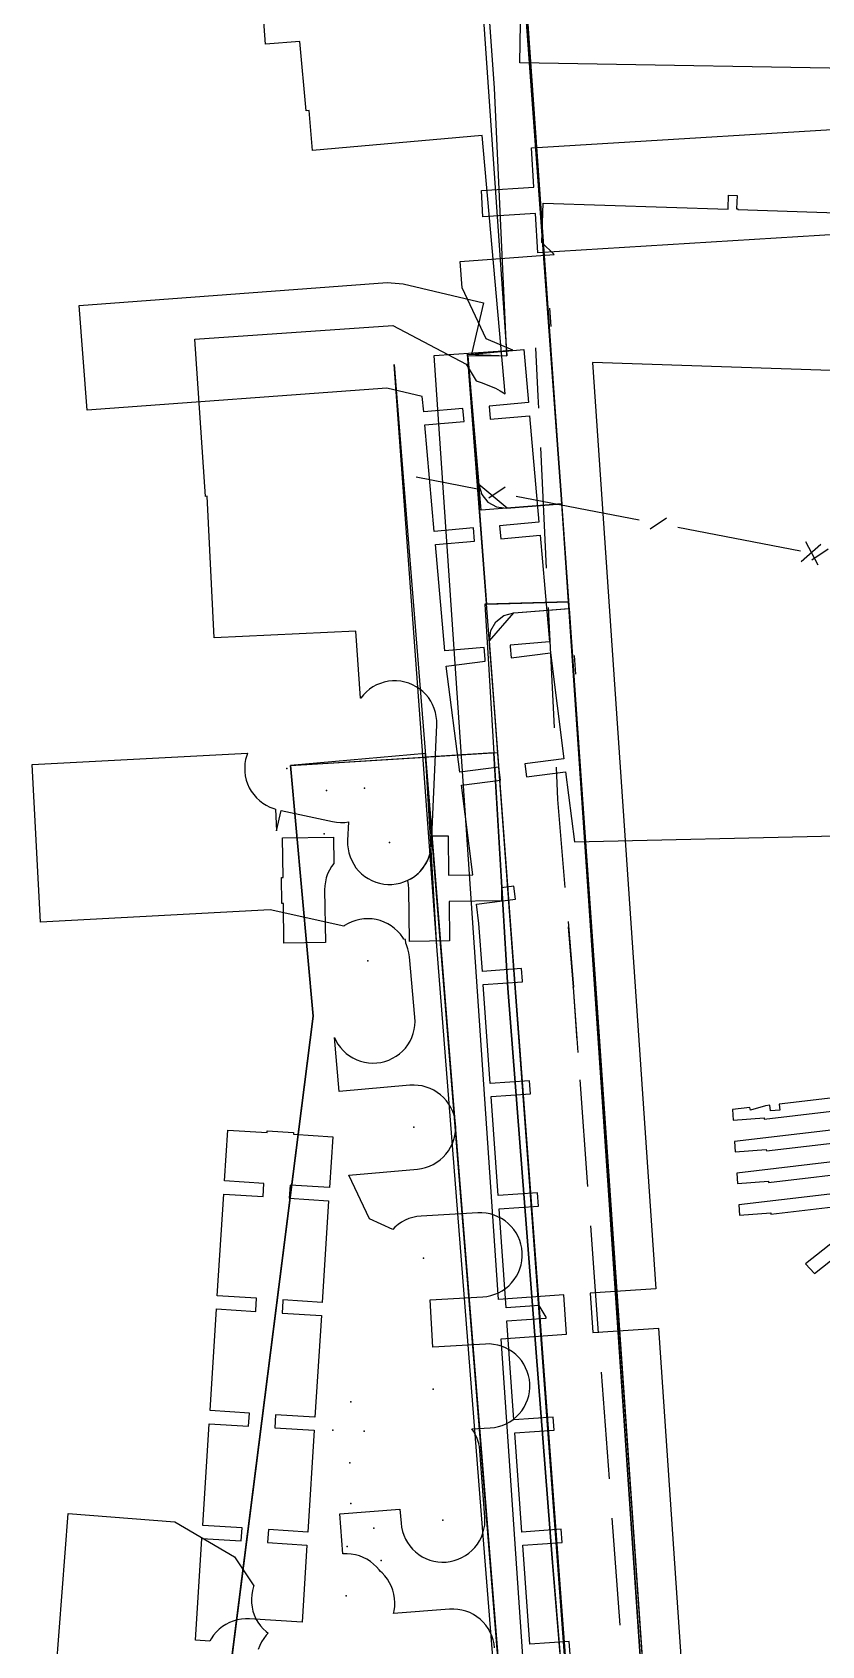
# Model space of a CAD drawing. Header units: metres. Extents: x -3903 to -3714, y 4981 to 6033.
# Drawn here: x -3837.1 to -3807.1, y 5355.7 to 5417.1 of the extents above; entities that cross this region are included whole.
import ezdxf

# ---------------------------------------------------------------- set-up
doc = ezdxf.new("R2010")
doc.units = ezdxf.units.M
for name, color, linetype in [('BOUNDARY', 7, 'Continuous'), ('BUSH', 7, 'Continuous'), ('CURB', 7, 'Continuous'), ('ELECTR_CABLE', 7, 'Continuous'), ('ELECTR_CABLE_COMM', 7, 'Continuous'), ('GAS', 7, 'Continuous'), ('GRASS', 7, 'Continuous'), ('GROUND', 7, 'Continuous'), ('LAMP', 7, 'Continuous'), ('OVERHEAD_POWER_LINE', 7, 'Continuous'), ('ROAD', 7, 'Continuous'), ('SEWER', 7, 'Continuous'), ('SIDEWALK_PATH', 7, 'Continuous'), ('TREE', 7, 'Continuous'), ('WATER_PIPELINE', 7, 'Continuous')]:
    doc.layers.add(name, color=color, linetype=linetype)

msp = doc.modelspace()

# ---------------------------------------------------------------- linework, layer by layer
at = {"layer": 'BOUNDARY'}
msp.add_lwpolyline([(-3819.734, 5310.632), (-3818.097, 5319.329), (-3823.204, 5319.335), (-3822.823, 5323.145), (-3831.551, 5324.476), (-3830.1, 5341.428), (-3833.582, 5342.008), (-3833.341, 5345.251), (-3830.674, 5346.226), (-3826.433, 5379.622), (-3827.296, 5389.17), (-3819.401, 5389.658), (-3820.561, 5404.824), (-3819.061, 5404.765), (-3819.53, 5414.951), (-3823.26, 5467.435), (-3826.582, 5513.159)], dxfattribs=at)
at = {"layer": 'BUSH'}
for p in [(-3825.927, 5388.223), (-3824.484, 5388.302), (-3826.017, 5386.565), (-3825.002, 5364.943), (-3825.693, 5363.865), (-3824.499, 5363.83), (-3825.035, 5362.623), (-3824.998, 5361.081), (-3824.124, 5360.141), (-3825.142, 5359.447), (-3823.843, 5358.911)]:
    msp.add_point(p, dxfattribs=at)
at = {"layer": 'CURB'}
for points in [[(-3834.419, 5553.431), (-3834.455, 5554.167), (-3833.85, 5555.006), (-3836.055, 5579.623), (-3835.156, 5580.708), (-3833.34, 5580.884), (-3830.059, 5578.121), (-3825.44, 5516.113), (-3821.388, 5461.673), (-3815.697, 5381.054), (-3812.286, 5331.793), (-3812.106, 5325.502), (-3815.321, 5320.014), (-3818.11, 5319.329)], [(-3817.373, 5405.874), (-3817.422, 5406.578)], [(-3816.972, 5399.124), (-3819.055, 5398.961), (-3820.129, 5399.871), (-3820.554, 5404.746)], [(-3812.286, 5331.793), (-3814.066, 5331.67), (-3815.132, 5332.593), (-3819.718, 5393.909), (-3818.797, 5394.981), (-3816.683, 5395.143)], [(-3816.444, 5392.647), (-3816.49, 5393.351)], [(-3822.893, 5323.164), (-3817.346, 5329.628), (-3822.154, 5389.488)], [(-3815.514, 5378.212), (-3815.559, 5378.916)]]:
    msp.add_lwpolyline(points, dxfattribs=at)
at = {"layer": 'ELECTR_CABLE'}
for points in [[(-3803.842, 5415.658), (-3818.576, 5415.911), (-3818.55, 5417.411)], [(-3803.044, 5409.595), (-3817.884, 5408.682), (-3817.976, 5410.179), (-3819.973, 5410.056), (-3820.034, 5411.054), (-3818.038, 5411.177), (-3818.13, 5412.674), (-3803.567, 5413.571)], [(-3817.846, 5402.773), (-3817.868, 5403.221), (-3817.958, 5405.067)], [(-3817.55, 5396.686), (-3817.773, 5401.274)], [(-3817.253, 5390.599), (-3817.477, 5395.188)], [(-3816.844, 5384.519), (-3817.12, 5387.872), (-3817.18, 5389.101)], [(-3816.533, 5380.735), (-3816.721, 5383.024)], [(-3816.384, 5378.702), (-3816.533, 5380.735)], [(-3815.977, 5373.139), (-3816.275, 5377.206)], [(-3815.57, 5367.577), (-3815.868, 5371.643)], [(-3815.163, 5362.014), (-3815.46, 5366.081)], [(-3814.756, 5356.451), (-3815.053, 5360.518)]]:
    msp.add_lwpolyline(points, dxfattribs=at)
at = {"layer": 'ELECTR_CABLE_COMM'}
for points in [[(-3822.515, 5400.153), (-3820.177, 5399.704)], [(-3819.751, 5399.352), (-3819.13, 5399.773)], [(-3818.704, 5399.421), (-3814.029, 5398.524)], [(-3813.603, 5398.173), (-3812.983, 5398.593)], [(-3812.556, 5398.241), (-3807.881, 5397.344)], [(-3807.108, 5397.579), (-3807.866, 5396.927)], [(-3807.697, 5397.69), (-3807.227, 5396.806)], [(-3807.455, 5396.993), (-3806.835, 5397.413)]]:
    msp.add_lwpolyline(points, dxfattribs=at)
at = {"layer": 'GAS'}
msp.add_lwpolyline([(-3816.66, 5355.332), (-3816.695, 5355.83), (-3818.191, 5355.725), (-3818.457, 5359.494), (-3816.96, 5359.599), (-3816.996, 5360.098), (-3818.492, 5359.993), (-3818.758, 5363.762), (-3817.261, 5363.867), (-3817.297, 5364.366), (-3818.793, 5364.26), (-3819.059, 5368.029), (-3817.562, 5368.135), (-3817.565, 5368.172), (-3817.837, 5368.617), (-3819.094, 5368.528), (-3819.359, 5372.297), (-3817.863, 5372.402), (-3817.898, 5372.901), (-3819.395, 5372.796), (-3819.66, 5376.565), (-3818.164, 5376.67), (-3818.199, 5377.169), (-3819.696, 5377.063), (-3819.961, 5380.832), (-3818.465, 5380.938), (-3818.466, 5380.955), (-3818.5, 5381.437), (-3819.996, 5381.331), (-3820.125, 5383.16), (-3820.218, 5383.892), (-3818.73, 5384.081), (-3818.793, 5384.577), (-3819.272, 5384.516), (-3819.266, 5384.024), (-3821.265, 5383.997), (-3821.245, 5382.497), (-3822.772, 5382.476), (-3822.799, 5384.476), (-3822.809, 5384.632), (-3822.834, 5384.787), (-3822.837, 5384.799), (-3822.754, 5384.84), (-3822.62, 5384.922), (-3822.495, 5385.018), (-3822.38, 5385.125), (-3822.276, 5385.242), (-3822.185, 5385.37), (-3822.106, 5385.506), (-3822.04, 5385.648), (-3821.99, 5385.797), (-3821.953, 5385.95), (-3821.933, 5386.105), (-3821.927, 5386.262), (-3821.93, 5386.487), (-3821.299, 5386.496), (-3821.279, 5384.996), (-3820.36, 5385.009), (-3820.794, 5388.423), (-3819.306, 5388.612), (-3819.369, 5389.108), (-3820.857, 5388.919), (-3821.369, 5392.954), (-3819.887, 5393.143), (-3819.893, 5393.214), (-3819.933, 5393.66), (-3821.427, 5393.528), (-3821.784, 5397.58), (-3820.29, 5397.712), (-3820.334, 5398.21), (-3821.828, 5398.078), (-3822.185, 5402.13), (-3820.691, 5402.262), (-3820.735, 5402.76), (-3822.229, 5402.628), (-3822.281, 5403.217), (-3823.633, 5403.538), (-3835.044, 5402.693), (-3835.339, 5406.682), (-3823.62, 5407.55), (-3823.011, 5407.502), (-3819.953, 5406.776), (-3820.415, 5404.83), (-3818.423, 5405.006), (-3818.244, 5402.98), (-3819.739, 5402.848), (-3819.697, 5402.372), (-3819.695, 5402.35), (-3818.201, 5402.482), (-3817.843, 5398.43), (-3819.338, 5398.298), (-3819.294, 5397.8), (-3817.799, 5397.931), (-3817.442, 5393.879), (-3818.936, 5393.748), (-3818.933, 5393.705), (-3818.894, 5393.269), (-3817.401, 5393.458), (-3816.889, 5389.423), (-3818.377, 5389.234), (-3818.314, 5388.738), (-3816.826, 5388.927), (-3816.487, 5386.263), (-3806.532, 5386.487)], dxfattribs=at)
for points in [[(-3827.548, 5382.411), (-3827.568, 5383.911), (-3827.634, 5383.91), (-3827.647, 5384.91), (-3827.582, 5384.911), (-3827.602, 5386.411), (-3825.668, 5386.437), (-3825.655, 5385.445), (-3825.741, 5385.324), (-3825.82, 5385.189), (-3825.885, 5385.046), (-3825.936, 5384.897), (-3825.972, 5384.744), (-3825.993, 5384.589), (-3825.999, 5384.432), (-3825.971, 5382.432)], [(-3830.913, 5355.874), (-3830.668, 5359.746), (-3829.171, 5359.651), (-3829.139, 5360.15), (-3830.636, 5360.245), (-3830.391, 5364.116), (-3828.894, 5364.022), (-3828.863, 5364.521), (-3830.36, 5364.615), (-3830.115, 5368.487), (-3828.618, 5368.392), (-3828.616, 5368.424), (-3828.587, 5368.891), (-3830.084, 5368.986), (-3829.839, 5372.857), (-3828.342, 5372.763), (-3828.31, 5373.262), (-3829.807, 5373.356), (-3829.685, 5375.292), (-3828.188, 5375.197), (-3828.184, 5375.258), (-3827.186, 5375.195), (-3827.19, 5375.134), (-3825.693, 5375.04), (-3825.815, 5373.104), (-3827.312, 5373.199), (-3827.344, 5372.7), (-3825.847, 5372.605), (-3826.092, 5368.733), (-3827.589, 5368.828), (-3827.591, 5368.796), (-3827.62, 5368.329), (-3826.123, 5368.234), (-3826.368, 5364.363), (-3827.865, 5364.457), (-3827.896, 5363.958), (-3826.399, 5363.864), (-3826.644, 5359.992), (-3828.141, 5360.087), (-3828.173, 5359.588), (-3826.676, 5359.493), (-3826.861, 5356.562), (-3828.857, 5356.688), (-3829.014, 5356.69), (-3829.17, 5356.677), (-3829.325, 5356.649), (-3829.475, 5356.605), (-3829.621, 5356.547), (-3829.761, 5356.475), (-3829.893, 5356.39), (-3830.015, 5356.292), (-3830.128, 5356.182), (-3830.229, 5356.062), (-3830.318, 5355.933), (-3830.37, 5355.839)]]:
    msp.add_lwpolyline(points, close=True, dxfattribs=at)
at = {"layer": 'GRASS'}
for points in [[(-3828.563, 5517.347), (-3826.37, 5515.466), (-3826.582, 5513.159), (-3819.061, 5404.762), (-3820.554, 5404.746), (-3820.128, 5399.854), (-3820.016, 5399.487), (-3819.783, 5399.198), (-3819.462, 5399.013), (-3819.082, 5398.959), (-3816.972, 5399.124), (-3817.372, 5404.786), (-3827.273, 5540.712), (-3829.035, 5564.366), (-3830.913, 5564.227), (-3831.157, 5564.178), (-3831.378, 5564.072), (-3831.567, 5563.915), (-3831.714, 5563.715), (-3831.581, 5560.204), (-3830.259, 5540.669)], [(-3817.371, 5329.895), (-3818.147, 5337.667), (-3818.575, 5342.349), (-3819.988, 5360.163), (-3821.723, 5382.291), (-3823.354, 5404.427)], [(-3816.691, 5395.142), (-3812.286, 5331.793), (-3814.066, 5331.67), (-3814.458, 5331.721), (-3814.79, 5331.912), (-3815.026, 5332.212), (-3815.132, 5332.593), (-3819.718, 5393.909), (-3819.669, 5394.303), (-3819.48, 5394.636), (-3819.179, 5394.873), (-3818.797, 5394.981)], [(-3822.165, 5389.622), (-3827.296, 5389.17), (-3826.433, 5379.622), (-3830.704, 5345.994), (-3833.341, 5345.251), (-3833.582, 5342.008), (-3830.19, 5341.443), (-3831.551, 5324.476), (-3825.147, 5323.367), (-3822.893, 5323.164), (-3821.723, 5323.367), (-3820.625, 5323.791), (-3819.632, 5324.421), (-3818.773, 5325.241), (-3818.093, 5326.215), (-3817.621, 5327.292), (-3817.369, 5328.441), (-3817.346, 5329.628), (-3818.576, 5342.349), (-3819.989, 5360.163), (-3821.723, 5382.291)]]:
    msp.add_lwpolyline(points, close=True, dxfattribs=at)
at = {"layer": 'GROUND'}
for points in [[(-3820.561, 5404.824), (-3819.061, 5404.765), (-3819.53, 5414.951), (-3823.26, 5467.435), (-3826.582, 5513.159), (-3826.37, 5515.466), (-3828.563, 5517.347), (-3830.259, 5540.669), (-3831.836, 5563.156), (-3831.787, 5563.55), (-3831.597, 5563.882), (-3831.295, 5564.12), (-3830.913, 5564.227), (-3829.094, 5564.362), (-3816.972, 5399.124), (-3820.043, 5398.883), (-3820.555, 5404.746)], [(-3819.401, 5389.658), (-3819.503, 5390.995), (-3819.718, 5393.909), (-3819.669, 5394.303), (-3819.48, 5394.636), (-3819.179, 5394.873), (-3818.797, 5394.981), (-3816.702, 5395.141), (-3812.393, 5331.786), (-3814.066, 5331.67), (-3814.449, 5331.738), (-3814.773, 5331.93), (-3815.01, 5332.224), (-3815.132, 5332.593), (-3815.624, 5338.461), (-3819.404, 5389.658)], [(-3831.551, 5324.476), (-3830.1, 5341.428), (-3833.582, 5342.008), (-3833.341, 5345.251), (-3830.674, 5346.226), (-3826.433, 5379.622), (-3827.296, 5389.17), (-3822.154, 5389.488), (-3817.192, 5327.707), (-3817.335, 5329.448), (-3817.675, 5327.141), (-3818.813, 5325.195), (-3820.585, 5323.799), (-3822.684, 5323.186), (-3822.893, 5323.164), (-3822.893, 5323.155)]]:
    msp.add_lwpolyline(points, close=True, dxfattribs=at)
at = {"layer": 'LAMP'}
msp.add_point((-3816.538, 5380.736), dxfattribs=at)
at = {"layer": 'OVERHEAD_POWER_LINE'}
for points in [[(-3816.729, 5383.227), (-3816.533, 5380.735)], [(-3816.351, 5378.242), (-3816.533, 5380.735)]]:
    msp.add_lwpolyline(points, dxfattribs=at)
at = {"layer": 'ROAD'}
msp.add_lwpolyline([(-3819.734, 5310.638), (-3818.11, 5319.329), (-3818.11, 5319.33), (-3818.109, 5319.33), (-3817.304, 5319.383), (-3817.303, 5319.383), (-3816.516, 5319.544), (-3816.515, 5319.544), (-3815.756, 5319.808), (-3815.755, 5319.808), (-3815.036, 5320.173), (-3815.034, 5320.174), (-3813.78, 5321.169), (-3813.779, 5321.171), (-3812.846, 5322.438), (-3812.845, 5322.441), (-3812.275, 5323.907), (-3812.274, 5323.909), (-3812.106, 5325.501), (-3812.106, 5325.502), (-3812.113, 5327.655), (-3816.973, 5399.125), (-3830.12, 5578.342)], dxfattribs=at)
at = {"layer": 'SEWER'}
for points in [[(-3819.529, 5355.579), (-3819.549, 5355.734), (-3819.583, 5355.888), (-3819.632, 5356.037), (-3819.696, 5356.18), (-3819.774, 5356.317), (-3819.864, 5356.445), (-3819.967, 5356.564), (-3820.08, 5356.672), (-3820.204, 5356.769), (-3820.337, 5356.852), (-3820.477, 5356.923), (-3820.624, 5356.979), (-3820.775, 5357.021), (-3820.93, 5357.048), (-3821.087, 5357.059), (-3821.244, 5357.055), (-3823.375, 5356.897), (-3823.352, 5356.998), (-3823.331, 5357.154), (-3823.326, 5357.311), (-3823.337, 5357.467), (-3823.363, 5357.622), (-3823.404, 5357.774), (-3823.459, 5357.921), (-3823.529, 5358.061), (-3823.612, 5358.195), (-3823.708, 5358.319), (-3823.815, 5358.433), (-3823.874, 5358.485), (-3823.918, 5358.547), (-3824.021, 5358.666), (-3824.134, 5358.774), (-3824.258, 5358.871), (-3824.391, 5358.954), (-3824.531, 5359.025), (-3824.678, 5359.081), (-3824.829, 5359.123), (-3824.984, 5359.15), (-3825.141, 5359.161), (-3825.298, 5359.157), (-3825.311, 5359.156), (-3825.425, 5360.688), (-3823.131, 5360.858), (-3823.091, 5360.327), (-3823.072, 5360.172), (-3823.038, 5360.018), (-3822.988, 5359.869), (-3822.925, 5359.726), (-3822.847, 5359.589), (-3822.757, 5359.461), (-3822.654, 5359.342), (-3822.54, 5359.234), (-3822.417, 5359.137), (-3822.284, 5359.053), (-3822.144, 5358.983), (-3821.997, 5358.926), (-3821.846, 5358.885), (-3821.691, 5358.858), (-3821.534, 5358.846), (-3821.377, 5358.85), (-3821.222, 5358.869), (-3821.068, 5358.904), (-3820.919, 5358.953), (-3820.776, 5359.017), (-3820.639, 5359.094), (-3820.511, 5359.185), (-3820.392, 5359.287), (-3820.284, 5359.401), (-3820.187, 5359.525), (-3820.103, 5359.658), (-3820.033, 5359.798), (-3819.976, 5359.944), (-3819.935, 5360.096), (-3819.908, 5360.251), (-3819.896, 5360.407), (-3819.9, 5360.564), (-3820.087, 5363.089), (-3820.107, 5363.245), (-3820.141, 5363.398), (-3820.19, 5363.547), (-3820.254, 5363.691), (-3820.332, 5363.827), (-3820.393, 5363.914), (-3819.696, 5363.954), (-3819.54, 5363.971), (-3819.386, 5364.003), (-3819.236, 5364.05), (-3819.092, 5364.111), (-3818.954, 5364.186), (-3818.824, 5364.275), (-3818.704, 5364.375), (-3818.594, 5364.487), (-3818.495, 5364.61), (-3818.409, 5364.741), (-3818.336, 5364.88), (-3818.277, 5365.025), (-3818.233, 5365.176), (-3818.204, 5365.33), (-3818.19, 5365.487), (-3818.191, 5365.644), (-3818.208, 5365.8), (-3818.24, 5365.954), (-3818.286, 5366.103), (-3818.348, 5366.248), (-3818.423, 5366.386), (-3818.511, 5366.516), (-3818.612, 5366.636), (-3818.724, 5366.746), (-3818.846, 5366.845), (-3818.977, 5366.931), (-3819.116, 5367.004), (-3819.262, 5367.063), (-3819.413, 5367.107), (-3819.567, 5367.136), (-3819.723, 5367.15), (-3819.88, 5367.149), (-3821.877, 5367.034), (-3821.981, 5368.83), (-3819.984, 5368.945), (-3819.828, 5368.962), (-3819.674, 5368.994), (-3819.524, 5369.041), (-3819.38, 5369.102), (-3819.242, 5369.177), (-3819.112, 5369.265), (-3818.991, 5369.366), (-3818.881, 5369.478), (-3818.783, 5369.6), (-3818.697, 5369.732), (-3818.624, 5369.871), (-3818.565, 5370.016), (-3818.521, 5370.167), (-3818.491, 5370.321), (-3818.477, 5370.478), (-3818.479, 5370.635), (-3818.495, 5370.791), (-3818.527, 5370.944), (-3818.574, 5371.094), (-3818.635, 5371.239), (-3818.711, 5371.377), (-3818.799, 5371.506), (-3818.9, 5371.627), (-3819.012, 5371.737), (-3819.134, 5371.836), (-3819.265, 5371.922), (-3819.404, 5371.995), (-3819.55, 5372.053), (-3819.7, 5372.098), (-3819.855, 5372.127), (-3820.011, 5372.141), (-3820.168, 5372.14), (-3822.331, 5372.015), (-3822.487, 5371.998), (-3822.641, 5371.966), (-3822.791, 5371.92), (-3822.935, 5371.858), (-3823.073, 5371.783), (-3823.203, 5371.695), (-3823.323, 5371.594), (-3823.405, 5371.511), (-3824.286, 5371.908), (-3825.076, 5373.575), (-3822.466, 5373.81), (-3822.311, 5373.832), (-3822.158, 5373.869), (-3822.01, 5373.92), (-3821.867, 5373.986), (-3821.732, 5374.066), (-3821.605, 5374.159), (-3821.488, 5374.263), (-3821.381, 5374.378), (-3821.287, 5374.504), (-3821.205, 5374.638), (-3821.137, 5374.779), (-3821.083, 5374.927), (-3821.043, 5375.079), (-3821.019, 5375.234), (-3821.01, 5375.39), (-3821.016, 5375.547), (-3821.038, 5375.703), (-3821.075, 5375.855), (-3821.126, 5376.004), (-3821.192, 5376.146), (-3821.272, 5376.282), (-3821.365, 5376.408), (-3821.469, 5376.526), (-3821.584, 5376.632), (-3821.71, 5376.727), (-3821.844, 5376.808), (-3821.985, 5376.877), (-3822.133, 5376.931), (-3822.285, 5376.97), (-3822.44, 5376.995), (-3822.596, 5377.004), (-3822.753, 5376.997), (-3825.441, 5376.755), (-3825.626, 5378.816), (-3825.572, 5378.699), (-3825.492, 5378.564), (-3825.4, 5378.437), (-3825.296, 5378.319), (-3825.18, 5378.213), (-3825.055, 5378.118), (-3824.921, 5378.037), (-3824.779, 5377.968), (-3824.632, 5377.914), (-3824.48, 5377.875), (-3824.325, 5377.85), (-3824.168, 5377.841), (-3824.011, 5377.848), (-3823.856, 5377.87), (-3823.703, 5377.907), (-3823.555, 5377.958), (-3823.412, 5378.024), (-3823.277, 5378.104), (-3823.15, 5378.196), (-3823.033, 5378.301), (-3822.926, 5378.416), (-3822.832, 5378.542), (-3822.75, 5378.676), (-3822.682, 5378.817), (-3822.628, 5378.964), (-3822.588, 5379.116), (-3822.564, 5379.271), (-3822.555, 5379.428), (-3822.561, 5379.585), (-3822.768, 5381.881), (-3822.79, 5382.037), (-3822.827, 5382.19), (-3822.879, 5382.338), (-3822.909, 5382.403), (-3822.92, 5382.543), (-3822.99, 5382.558), (-3823.024, 5382.616), (-3823.117, 5382.743), (-3823.221, 5382.86), (-3823.337, 5382.966), (-3823.462, 5383.061), (-3823.596, 5383.143), (-3823.737, 5383.211), (-3823.885, 5383.265), (-3824.037, 5383.304), (-3824.192, 5383.329), (-3824.348, 5383.338), (-3824.505, 5383.331), (-3824.661, 5383.31), (-3824.814, 5383.273), (-3824.962, 5383.221), (-3825.104, 5383.155), (-3825.24, 5383.075), (-3825.266, 5383.056), (-3828.074, 5383.671), (-3836.812, 5383.209), (-3837.128, 5389.201), (-3828.931, 5389.633), (-3828.965, 5389.546), (-3829.006, 5389.394), (-3829.032, 5389.239), (-3829.042, 5389.083), (-3829.038, 5388.926), (-3829.018, 5388.77), (-3828.983, 5388.617), (-3828.933, 5388.468), (-3828.868, 5388.325), (-3828.79, 5388.189), (-3828.699, 5388.061), (-3828.596, 5387.943), (-3828.482, 5387.835), (-3828.357, 5387.739), (-3828.224, 5387.656), (-3828.084, 5387.586), (-3827.937, 5387.53), (-3827.872, 5387.512), (-3827.829, 5386.688), (-3827.659, 5387.461), (-3825.706, 5387.033), (-3825.551, 5387.007), (-3825.394, 5386.996), (-3825.237, 5387.001), (-3825.095, 5387.019), (-3825.125, 5386.31), (-3825.124, 5386.153), (-3825.108, 5385.996), (-3825.076, 5385.843), (-3825.03, 5385.693), (-3824.969, 5385.548), (-3824.894, 5385.41), (-3824.806, 5385.28), (-3824.706, 5385.159), (-3824.594, 5385.049), (-3824.472, 5384.95), (-3824.341, 5384.863), (-3824.202, 5384.79), (-3824.057, 5384.731), (-3823.906, 5384.686), (-3823.752, 5384.657), (-3823.596, 5384.642), (-3823.439, 5384.643), (-3823.282, 5384.66), (-3823.129, 5384.691), (-3822.979, 5384.738), (-3822.834, 5384.799), (-3822.696, 5384.873), (-3822.566, 5384.961), (-3822.445, 5385.062), (-3822.335, 5385.173), (-3822.236, 5385.295), (-3822.149, 5385.426), (-3822.076, 5385.565), (-3822.017, 5385.711), (-3821.972, 5385.861), (-3821.943, 5386.016), (-3821.928, 5386.172), (-3821.732, 5390.723), (-3821.733, 5390.88), (-3821.749, 5391.036), (-3821.781, 5391.19), (-3821.827, 5391.34), (-3821.888, 5391.485), (-3821.963, 5391.623), (-3822.051, 5391.753), (-3822.152, 5391.874), (-3822.263, 5391.984), (-3822.385, 5392.083), (-3822.516, 5392.169), (-3822.655, 5392.242), (-3822.801, 5392.302), (-3822.951, 5392.346), (-3823.105, 5392.376), (-3823.262, 5392.39), (-3823.419, 5392.389), (-3823.575, 5392.373), (-3823.729, 5392.342), (-3823.879, 5392.295), (-3824.023, 5392.234), (-3824.161, 5392.159), (-3824.292, 5392.071), (-3824.412, 5391.971), (-3824.523, 5391.859), (-3824.622, 5391.737), (-3824.629, 5391.726), (-3824.813, 5394.285), (-3830.209, 5394.029), (-3830.465, 5399.416), (-3830.53, 5399.411), (-3830.941, 5405.397), (-3823.404, 5405.914), (-3820.613, 5404.442), (-3820.238, 5403.805), (-3820.235, 5403.805), (-3820.041, 5403.748), (-3819.491, 5403.527), (-3819.312, 5403.434), (-3819.126, 5403.313), (-3820.008, 5413.148), (-3826.46, 5412.579), (-3826.593, 5414.095), (-3826.703, 5414.085), (-3826.938, 5416.727), (-3828.253, 5416.63), (-3828.691, 5422.614)], [(-3805.571, 5376.645), (-3808.693, 5376.279), (-3808.678, 5376.05), (-3809.035, 5376.026), (-3809.048, 5376.237), (-3809.215, 5376.218), (-3809.786, 5376.05), (-3809.815, 5376.147), (-3810.472, 5376.07), (-3810.446, 5375.672), (-3809.273, 5375.753), (-3809.27, 5375.708), (-3805.512, 5376.148)], [(-3805.43, 5375.445), (-3810.394, 5374.863), (-3810.368, 5374.466), (-3809.19, 5374.548), (-3809.186, 5374.501), (-3805.372, 5374.948)], [(-3805.289, 5374.245), (-3810.315, 5373.656), (-3810.29, 5373.261), (-3809.106, 5373.343), (-3809.103, 5373.294), (-3805.231, 5373.748)], [(-3805.149, 5373.045), (-3810.237, 5372.449), (-3810.212, 5372.055), (-3809.022, 5372.138), (-3809.019, 5372.088), (-3806.001, 5372.442)], [(-3805.72, 5371.762), (-3807.699, 5370.199), (-3807.358, 5369.831), (-3804.613, 5371.999)], [(-3836.212, 5354.711), (-3835.758, 5360.694), (-3831.699, 5360.386), (-3829.426, 5359.053), (-3828.693, 5357.948), (-3828.706, 5357.913), (-3828.748, 5357.762), (-3828.775, 5357.607), (-3828.786, 5357.451), (-3828.782, 5357.294), (-3828.763, 5357.138), (-3828.728, 5356.985), (-3828.679, 5356.836), (-3828.615, 5356.692), (-3828.538, 5356.555), (-3828.447, 5356.427), (-3828.345, 5356.308), (-3828.231, 5356.2), (-3828.152, 5356.139), (-3828.221, 5356.066), (-3828.317, 5355.942), (-3828.401, 5355.81), (-3828.472, 5355.669), (-3828.528, 5355.523)]]:
    msp.add_lwpolyline(points, dxfattribs=at)
at = {"layer": 'SIDEWALK_PATH'}
for points in [[(-3820.555, 5404.746), (-3819.833, 5395.31), (-3816.709, 5395.395), (-3816.972, 5399.124), (-3820.043, 5398.883)], [(-3819.082, 5398.959), (-3820.043, 5398.883), (-3820.128, 5399.854), (-3820.016, 5399.487), (-3819.783, 5399.198), (-3819.462, 5399.013)], [(-3816.691, 5395.142), (-3816.709, 5395.395), (-3819.902, 5395.308), (-3819.752, 5392.821), (-3819.022, 5380.69), (-3817.331, 5358.834), (-3815.362, 5334.914), (-3819.718, 5393.909), (-3819.669, 5394.303), (-3819.48, 5394.636), (-3819.179, 5394.873), (-3818.797, 5394.981)], [(-3819.561, 5389.648), (-3822.154, 5389.488), (-3817.192, 5327.707), (-3817.848, 5325.782), (-3819.132, 5324.293), (-3820.871, 5323.374), (-3822.893, 5323.164), (-3823.204, 5319.335), (-3818.109, 5319.329), (-3815.76, 5319.861), (-3813.852, 5321.194), (-3812.572, 5323.138), (-3812.106, 5325.502), (-3812.227, 5329.742), (-3814.528, 5329.54), (-3814.964, 5330.762), (-3815.132, 5332.593), (-3817.331, 5358.834), (-3819.022, 5380.69)]]:
    msp.add_lwpolyline(points, close=True, dxfattribs=at)
at = {"layer": 'TREE'}
for p in [(-3827.442, 5389.051), (-3823.527, 5386.241), (-3824.361, 5381.737), (-3822.61, 5375.404), (-3822.239, 5370.418), (-3821.867, 5365.432), (-3821.496, 5360.446), (-3825.179, 5357.562)]:
    msp.add_point(p, dxfattribs=at)
at = {"layer": 'WATER_PIPELINE'}
for points in [[(-3817.052, 5334.639), (-3819.283, 5367.349), (-3816.789, 5367.519), (-3816.891, 5369.015), (-3819.385, 5368.845), (-3821.836, 5404.778), (-3818.834, 5404.982), (-3819.856, 5405.414), (-3820.77, 5407.356), (-3820.844, 5408.359), (-3817.257, 5408.624), (-3817.728, 5409.077), (-3817.679, 5410.576), (-3810.639, 5410.342), (-3810.638, 5410.375), (-3810.621, 5410.875), (-3810.3, 5410.865), (-3810.317, 5410.364), (-3810.276, 5410.363), (-3810.277, 5410.33), (-3803.13, 5410.093)], [(-3803.329, 5404.096), (-3815.804, 5404.51), (-3813.399, 5369.253), (-3815.896, 5369.083), (-3815.794, 5367.587), (-3813.297, 5367.757), (-3811.007, 5334.182), (-3809.934, 5333.73), (-3809.926, 5333.738), (-3809.263, 5333.08), (-3809.486, 5332.856), (-3794.772, 5332.533)]]:
    msp.add_lwpolyline(points, dxfattribs=at)

doc.saveas('drawing.dxf')
